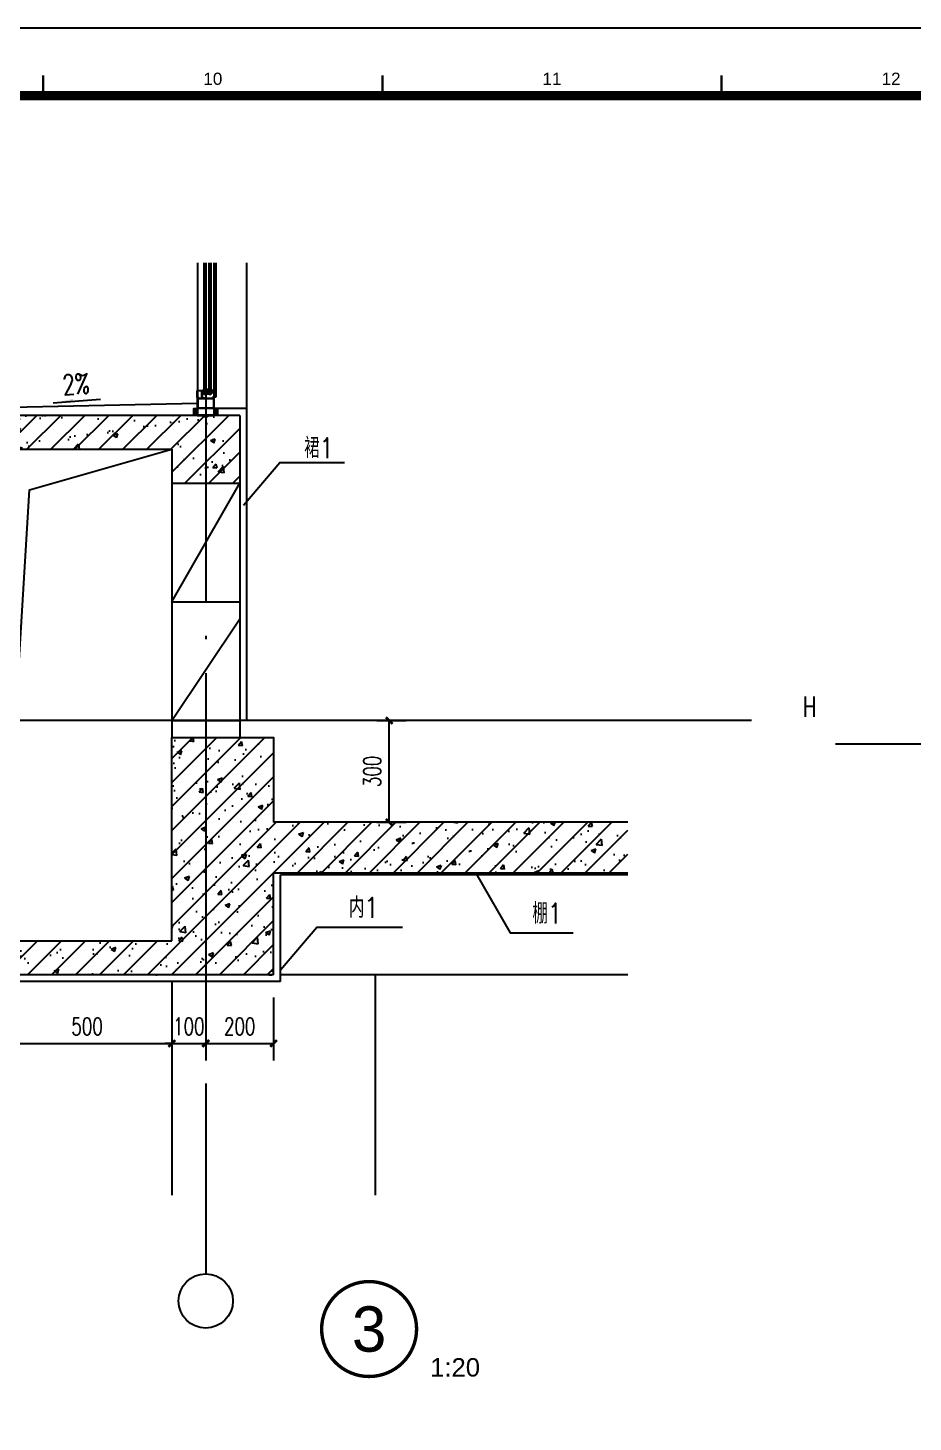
# Model space of a CAD drawing. Extents: x 447078 to 1776277, y 243534 to 519428.
# Drawn here: x 528609 to 531220, y 308708 to 312819 of the extents above; entities that cross this region are included whole.
import ezdxf
from ezdxf.enums import TextEntityAlignment as Align

# ---------------------------------------------------------------- set-up
doc = ezdxf.new("R2010")
doc.units = 0
doc.header["$LTSCALE"] = 1000
doc.header["$MEASUREMENT"] = 0
doc.linetypes.add('DOTE', pattern=[2.42, 2, -0.2, 0.02, -0.2])
doc.layers.get('Defpoints').update_dxf_attribs({"color": 2, "lineweight": 15})
for name, color, linetype in [('A-ELEV', 5, 'Continuous'), ('A-SURF', 6, 'Continuous'), ('A-WALL', 140, 'Continuous'), ('A-WALL-HATH', 8, 'Continuous'), ('AXIS_TEXT', 7, 'Continuous'), ('DIM_IDEN', 3, 'Continuous'), ('DIM_SYMB', 3, 'Continuous'), ('DOTE', 10, 'DOTE'), ('G-0-XREF', 2, 'Continuous'), ('G-GRID-DIMS', 123, 'Continuous'), ('PUB_DIM', 3, 'Continuous'), ('PUB_TEXT', 7, 'Continuous'), ('图框CCDI_B0GA1+0.00$0$G-ANNO-TEXT', 33, 'Continuous'), ('图框CCDI_B0GA1+0.00$0$G-BORD', 3, 'Continuous'), ('节点大样$0$ANNO-TEXT', 33, 'Continuous'), ('节点大样$0$ELEV-THIN', 252, 'Continuous')]:
    doc.layers.add(name, color=color, linetype=linetype)
doc.styles.add('_TCH_DIM', font='SIMPLEX', dxfattribs={"bigfont": 'GBCBIG'})
doc.styles.add('_TCH_DIM_T3', font='SIMPLEX', dxfattribs={"width": 0.705882, "bigfont": 'GBCBIG'})
doc.styles.add('C-D_T0G_01', font='')
doc.styles.add('CCDI_T_G01', font='')
doc.styles.add('COMPLEX', font='COMPLEX')
doc.styles.add('图框CCDI_B0GA1+0.00$0$CCDI_T_G01', font='arial.ttf')
doc.styles.add('节点大样$0$CCDI-TOG-02', font='simplex.shx', dxfattribs={"width": 0.8, "bigfont": 'zjdz.shx'})
doc.styles.get('C-D_T0G_01').set_extended_font_data('Arial')
doc.styles.get('CCDI_T_G01').set_extended_font_data('Arial')
doc.dimstyles.new('_TCH_ARCH&&20', dxfattribs={"dimtxt": 51, "dimasz": 20, "dimexe": 50, "dimexo": 60, "dimgap": 24.5, "dimtad": 1, "dimdec": 0, "dimzin": 0, "dimdsep": 46, "dimtxsty": '_TCH_DIM_T3', "dimblk": 'ARCHTICK', "dimcen": 0.09, "dimclrt": 7, "dimazin": 2, "dimtfac": 1, "dimtdec": 0, "dimtix": 1, "dimtmove": 2, "dimatfit": 3, "dimfxl": 1, "dimtolj": 1, "dimtzin": 0, "dimarcsym": 0})
pattern_1 = [(45, (-666050.1737, -267440.3955), (0.7954951288, -0.7954951288), []), (315, (-666050.1737, -267440.3955), (-0.7954951288, -0.7954951288), [])]

# ---------------------------------------------------------------- blocks, each defined once
blk = doc.blocks.new('_AXISO')
blk.add_circle((0, 0), 0.5)
at = {"layer": 'AXIS_TEXT', "style": 'COMPLEX', "width": 1.041667}
blk.add_attdef('A', text='', height=0.56, dxfattribs=at).set_placement((-0.25, -0.28), (0.25, -0.28), align=Align.FIT)
blk = doc.blocks.new('图框CCDI_B0GA1+0.00')
at = {"layer": '图框CCDI_B0GA1+0.00$0$G-BORD'}
blk.add_lwpolyline([(0, 59400), (84100, 59400), (84100, 0), (0, 0)], close=True, dxfattribs=at)
at = {"layer": '图框CCDI_B0GA1+0.00$0$G-BORD', "const_width": 35}
for points in [[(48300, 58400), (48300, 58700)], [(53300, 58400), (53300, 58700)], [(58300, 58400), (58300, 58700)]]:
    blk.add_lwpolyline(points, dxfattribs=at)
at = {"layer": '图框CCDI_B0GA1+0.00$0$G-BORD', "const_width": 140}
blk.add_lwpolyline([(3300, 58400), (83100, 58400), (83100, 1000), (3300, 1000)], close=True, dxfattribs=at)
at = {"layer": '图框CCDI_B0GA1+0.00$0$G-ANNO-TEXT', "style": '图框CCDI_B0GA1+0.00$0$CCDI_T_G01'}
for s, p in [('10', (50800, 58650)), ('11', (55800, 58650)), ('12', (60800, 58650))]:
    blk.add_text(s, height=180, dxfattribs=at).set_placement(p, align=Align.MIDDLE_CENTER)
blk = doc.blocks.new('_ArchTick')
at = {"color": 0, "linetype": 'ByBlock', "const_width": 0.4}
blk.add_lwpolyline([(-0.5, -0.5), (0.5, 0.5)], dxfattribs=at)
blk = doc.blocks.new('*D5023')
at = {"layer": 'Defpoints', "color": 0}
for p in [(529578, 310776.6), (529675, 310776.6), (529578, 310476.6)]:
    blk.add_point(p, dxfattribs=at)
at = {"layer": 'PUB_DIM', "color": 0, "lineweight": -2}
for p, q in [((529638, 310776.6), (529725, 310776.6)), ((529675, 310476.6), (529675, 310776.6)), ((529638, 310476.6), (529725, 310476.6))]:
    blk.add_line(p, q, dxfattribs=at)
at = {"layer": 'PUB_DIM', "color": 0, "lineweight": -2, "xscale": 20, "yscale": 20, "zscale": 20}
for p, rotation in [((529675, 310776.6), 90), ((529675, 310476.6), 270)]:
    blk.add_blockref('_ArchTick', p, dxfattribs=dict(at, rotation=rotation))
at = {"layer": 'PUB_DIM', "color": 7, "insert": (529625, 310626.6), "char_height": 51, "attachment_point": 5, "rotation": 90, "style": '_TCH_DIM_T3'}
blk.add_mtext('\\A1;300', dxfattribs=at)
blk = doc.blocks.new('*D5025')
at = {"layer": 'Defpoints', "color": 0}
for p in [(528533.9, 310020), (529033.9, 310020), (529033.9, 309824.5)]:
    blk.add_point(p, dxfattribs=at)
at = {"layer": 'PUB_DIM', "color": 0, "lineweight": -2}
for p, q in [((528533.9, 309960), (528533.9, 309774.5)), ((529033.9, 309960), (529033.9, 309774.5)), ((528533.9, 309824.5), (529033.9, 309824.5))]:
    blk.add_line(p, q, dxfattribs=at)
at = {"layer": 'PUB_DIM', "color": 0, "lineweight": -2, "xscale": 20, "yscale": 20, "zscale": 20, "rotation": 180}
blk.add_blockref('_ArchTick', (528533.9, 309824.5), dxfattribs=at)
at = {"layer": 'PUB_DIM', "color": 0, "lineweight": -2, "xscale": 20, "yscale": 20, "zscale": 20}
blk.add_blockref('_ArchTick', (529033.9, 309824.5), dxfattribs=at)
at = {"layer": 'PUB_DIM', "color": 7, "insert": (528783.9, 309874.5), "char_height": 51, "attachment_point": 5, "style": '_TCH_DIM_T3'}
blk.add_mtext('\\A1;500', dxfattribs=at)
blk = doc.blocks.new('*D5026')
at = {"layer": 'Defpoints', "color": 0}
for p in [(529033.9, 310020), (529133.9, 310020), (529133.9, 309824.5)]:
    blk.add_point(p, dxfattribs=at)
at = {"layer": 'PUB_DIM', "color": 0, "lineweight": -2}
for p, q in [((529033.9, 309960), (529033.9, 309774.5)), ((529133.9, 309960), (529133.9, 309774.5)), ((529033.9, 309824.5), (529013.9, 309824.5)), ((529033.9, 309824.5), (529133.9, 309824.5)), ((529133.9, 309824.5), (529153.9, 309824.5))]:
    blk.add_line(p, q, dxfattribs=at)
at = {"layer": 'PUB_DIM', "color": 0, "lineweight": -2, "xscale": 20, "yscale": 20, "zscale": 20}
blk.add_blockref('_ArchTick', (529033.9, 309824.5), dxfattribs=at)
at = {"layer": 'PUB_DIM', "color": 0, "lineweight": -2, "xscale": 20, "yscale": 20, "zscale": 20, "rotation": 180}
blk.add_blockref('_ArchTick', (529133.9, 309824.5), dxfattribs=at)
at = {"layer": 'PUB_DIM', "color": 7, "insert": (529083.9, 309874.5), "char_height": 51, "attachment_point": 5, "style": '_TCH_DIM_T3'}
blk.add_mtext('\\A1;100', dxfattribs=at)
blk = doc.blocks.new('*D5027')
at = {"layer": 'Defpoints', "color": 0}
for p in [(529133.9, 310020), (529333.9, 310020), (529333.9, 309824.5)]:
    blk.add_point(p, dxfattribs=at)
at = {"layer": 'PUB_DIM', "color": 0, "lineweight": -2}
for p, q in [((529133.9, 309960), (529133.9, 309774.5)), ((529333.9, 309960), (529333.9, 309774.5)), ((529133.9, 309824.5), (529333.9, 309824.5))]:
    blk.add_line(p, q, dxfattribs=at)
at = {"layer": 'PUB_DIM', "color": 0, "lineweight": -2, "xscale": 20, "yscale": 20, "zscale": 20, "rotation": 180}
blk.add_blockref('_ArchTick', (529133.9, 309824.5), dxfattribs=at)
at = {"layer": 'PUB_DIM', "color": 0, "lineweight": -2, "xscale": 20, "yscale": 20, "zscale": 20}
blk.add_blockref('_ArchTick', (529333.9, 309824.5), dxfattribs=at)
at = {"layer": 'PUB_DIM', "color": 7, "insert": (529233.9, 309874.5), "char_height": 51, "attachment_point": 5, "style": '_TCH_DIM_T3'}
blk.add_mtext('\\A1;200', dxfattribs=at)

msp = doc.modelspace()

# ---------------------------------------------------------------- hatches: boundary and pattern name
at = {"layer": 'A-WALL-HATH'}
h = msp.add_hatch(dxfattribs=at)
h.set_pattern_fill('钢筋混凝土', color=256, scale=20)
h.set_pattern_definition([(45, (-764436.693, -288714.103), (-35.355339, 35.355339), []), (50, (-764436.69, -288714.1), (143.452037, -12.550427), [15, -165]), (355, (-764436.7, -288714.1), (-27.750267, 150.438427), [12, -132]), (100.4514, (-764424.74, -288715.15), (115.701876, 137.887908), [12.748038, -140.228422]), (46.1842, (-764436.7, -288674.1), (213.44821, -33.103803), [22.5, -247.5]), (96.6356, (-764418.9, -288676.86), (186.93254, 194.823574), [19.122058, -210.3426]), (351.1842, (-764436.7, -288674.1), (186.93239, 194.82372), [18, -198]), (21, (-764416.69, -288684.1), (119.38141, -80.523778), [15, -165]), (326, (-764416.7, -288684.1), (48.663066, 145.030009), [12, -132]), (71.4514, (-764406.74, -288690.81), (168.044526, 64.5061), [12.748038, -140.228422]), (37.5, (-764436.693, -288714.103), (2.431971, 66.5787708), [0, -130.4, 0, -134, 0, -132.5]), (7.5, (-764436.69, -288714.1), (52.6139075, 78.8823424), [0, -76.4, 0, -127.4, 0, -50.5]), (327.5, (-764481.293, -288714.103), (106.7644872, -4.5109743), [0, -50, 0, -156, 0, -207]), (317.5, (-764501.29, -288714.1), (116.637234, 20.0209965), [0, -65, 0, -103.6, 0, -147])])
h.paths.add_polyline_path([(529033.9, 311576.6), (528433.9, 311576.6), (528433.9, 311676.6), (529233.9, 311676.6), (529233.9, 311476.6), (529033.9, 311476.6)])
h = msp.add_hatch(dxfattribs=at)
h.set_pattern_fill('钢筋混凝土', color=256, scale=20)
h.set_pattern_definition([(45, (-309542.965, 202033.787), (-35.355339, 35.355339), []), (50, (-309542.97, 202033.79), (143.452037, -12.550427), [15, -165]), (355, (-309542.97, 202033.79), (-27.750267, 150.438427), [12, -132]), (100.4514, (-309531.01, 202032.74), (115.701876, 137.887908), [12.748038, -140.228422]), (46.1842, (-309542.97, 202073.79), (213.44821, -33.103803), [22.5, -247.5]), (96.6356, (-309525.18, 202071.03), (186.93254, 194.823574), [19.12206, -210.3426]), (351.1842, (-309542.97, 202073.79), (186.93239, 194.82372), [18, -198]), (21, (-309522.97, 202063.79), (119.38141, -80.523778), [15, -165]), (326, (-309522.97, 202063.79), (48.663066, 145.03001), [12, -132]), (71.4514, (-309513.02, 202057.08), (168.044526, 64.5061), [12.748038, -140.228422]), (37.5, (-309542.965, 202033.787), (2.431971, 66.5787708), [0, -130.4, 0, -134, 0, -132.5]), (7.5, (-309542.965, 202033.79), (52.6139075, 78.8823424), [0, -76.4, 0, -127.4, 0, -50.5]), (327.5, (-309587.565, 202033.787), (106.7644872, -4.5109743), [0, -50, 0, -156, 0, -207]), (317.5, (-309607.565, 202033.79), (116.637234, 20.020996), [0, -65, 0, -103.6, 0, -147])])
h.paths.add_polyline_path([(529133.9, 310726.6), (529033.9, 310726.6), (529033.9, 310476.6), (529033.9, 310126.6), (528433.9, 310126.6), (528433.9, 310026.6), (529033.9, 310026.6), (529133.9, 310026.6)])
h.paths.add_polyline_path([(530378.5, 310326.6), (530378.5, 310476.6), (529333.9, 310476.6), (529333.9, 310726.6), (529133.9, 310726.6), (529133.9, 310026.6), (529333.9, 310026.6), (529333.9, 310326.6)])
at = {"layer": 'DIM_SYMB'}
msp.add_hatch(color=256, dxfattribs=at).paths.add_polyline_path([(528684.2, 311713), (528744, 311717.5), (528743.4, 311725.5)])
at = {"layer": '节点大样$0$ELEV-THIN'}
h = msp.add_hatch(dxfattribs=at)
h.set_pattern_fill('ANSI37', color=256, scale=9, angle=90, style=0)
h.set_pattern_definition([(135, (-785291.6794, -273684.382), (-0.7954951288, -0.7954951288), []), (225, (-785291.6794, -273684.382), (0.7954951288, -0.7954951288), [])])
edge = h.paths.add_edge_path()
edge.add_line((529123.9, 311749.1), (529123.9, 311747.4))
edge.add_ellipse((529123.4, 311747.4), major_axis=(0.354, -0.354), ratio=1, start_angle=31.2458, end_angle=45, ccw=False)
edge.add_line((529123.9, 311747.3), (529123.9, 311747.3))
edge.add_ellipse((529124.4, 311747.2), major_axis=(-0.354, -0.354), ratio=1, start_angle=225, end_angle=301.2458, ccw=False)
edge.add_line((529124.4, 311747.7), (529127.9, 311747.7))
edge.add_ellipse((529127.9, 311747.2), major_axis=(-0.354, -0.354), ratio=1, start_angle=135, end_angle=225, ccw=False)
edge.add_line((529128.4, 311747.2), (529128.4, 311749.1))
edge.add_line((529128.4, 311749.1), (529123.9, 311749.1))
edge = h.paths.add_edge_path()
edge.add_ellipse((529123.4, 311749.2), major_axis=(-0.354, -0.354), ratio=1, start_angle=135, end_angle=225, ccw=False)
edge.add_line((529123.9, 311749.2), (529123.9, 311749.1))
edge.add_line((529123.9, 311749.1), (529128.4, 311749.1))
edge.add_line((529128.4, 311749.1), (529128.4, 311753))
edge.add_ellipse((529122.1, 311756.9), major_axis=(-5.2, -5.2), ratio=1, start_angle=54.922, end_angle=103.4434, ccw=False)
h = msp.add_hatch(dxfattribs=at)
h.set_pattern_fill('HEX', color=256, scale=3, angle=-180, style=0)
h.set_pattern_definition([(180, (-785291.67936, -273684.38204), (-2e-16, -0.649519053), [0.375, -0.75]), (300, (-785291.67936, -273684.38204), (0.56250000014, 0.3247595265), [0.375, -0.75]), (240, (-785292.05436, -273684.38204), (0.56250000014, -0.3247595265), [0.375, -0.75])])
edge = h.paths.add_edge_path()
edge.add_line((529123.9, 311747.2), (529123.9, 311743.2))
edge.add_ellipse((529124.4, 311743.2), major_axis=(-0.354, -0.354), ratio=1, start_angle=315, end_angle=405)
edge.add_line((529124.4, 311742.7), (529127.9, 311742.7))
edge.add_ellipse((529127.9, 311743.2), major_axis=(0.354, -0.354), ratio=1, start_angle=-45, end_angle=45)
edge.add_line((529128.4, 311743.2), (529128.4, 311747.2))
edge.add_ellipse((529127.9, 311747.2), major_axis=(-0.354, -0.354), ratio=1, start_angle=135, end_angle=225)
edge.add_line((529127.9, 311747.7), (529124.4, 311747.7))
edge.add_ellipse((529124.4, 311747.2), major_axis=(0.354, -0.354), ratio=1, start_angle=135, end_angle=225)
h = msp.add_hatch(dxfattribs=at)
h.set_pattern_fill('ANSI37', color=256, scale=9, angle=90, style=0)
h.set_pattern_definition([(45, (-744108.0382, -273687.382), (0.7954951288, -0.7954951288), []), (315, (-744108.0382, -273687.382), (-0.7954951288, -0.7954951288), [])])
h.paths.add_polyline_path([(529134.4, 311745.3), (529134.4, 311738.7), (529143.4, 311738.7), (529143.4, 311745.3)])
h = msp.add_hatch(dxfattribs=at)
h.set_pattern_fill('HEX', color=256, scale=3, angle=-180, style=0)
h.set_pattern_definition([(360, (-744108.0382, -273687.38204), (-1e-17, -0.649519053), [0.375, -0.75]), (240, (-744108.0382, -273687.38204), (-0.56250000014, 0.3247595265), [0.375, -0.75]), (300, (-744107.6632, -273687.38204), (-0.56250000014, -0.3247595265), [0.375, -0.75])])
edge = h.paths.add_edge_path()
edge.add_ellipse((529142.9, 311752), major_axis=(-0.0707, -0.0707), ratio=1, start_angle=135, end_angle=225)
edge.add_line((529142.9, 311752.1), (529134.9, 311752.1))
edge.add_ellipse((529134.9, 311752), major_axis=(-0.0707, -0.0707), ratio=1, start_angle=225, end_angle=315)
edge.add_line((529134.8, 311752), (529134.8, 311745.8))
edge.add_ellipse((529134.9, 311745.8), major_axis=(-0.0707, -0.0707), ratio=1, start_angle=315, end_angle=405)
edge.add_line((529134.9, 311745.7), (529142.9, 311745.7))
edge.add_ellipse((529142.9, 311745.8), major_axis=(0.0707, -0.0707), ratio=1, start_angle=-45, end_angle=45)
edge.add_line((529143, 311745.8), (529143, 311752))
h = msp.add_hatch(dxfattribs=at)
h.set_pattern_fill('HEX', color=256, scale=3, angle=-180, style=0)
h.set_pattern_definition([(6e-14, (-750134.58754, -324682.05056), (2e-16, -0.649519053), [0.375, -0.75]), (240, (-750134.58754, -324682.05056), (-0.56250000014, 0.3247595265), [0.375, -0.75]), (300, (-750134.21254, -324682.05056), (-0.56250000014, -0.3247595265), [0.375, -0.75])])
edge = h.paths.add_edge_path()
edge.add_ellipse((529149.9, 311743.2), major_axis=(-0.354, -0.354), ratio=1, start_angle=315, end_angle=405, ccw=False)
edge.add_line((529149.4, 311743.2), (529149.4, 311747.2))
edge.add_ellipse((529149.9, 311747.2), major_axis=(-0.354, -0.354), ratio=1, start_angle=225, end_angle=315, ccw=False)
edge.add_line((529149.9, 311747.7), (529155.4, 311747.7))
edge.add_line((529155.4, 311747.7), (529155.4, 311747.4))
edge.add_ellipse((529155.9, 311747.4), major_axis=(0.354, -0.354), ratio=1, start_angle=225, end_angle=405)
edge.add_line((529156.4, 311747.4), (529156.4, 311747.7))
edge.add_line((529156.4, 311747.7), (529156.5, 311747.7))
edge.add_ellipse((529156.5, 311747.2), major_axis=(-0.354, -0.354), ratio=1, start_angle=135, end_angle=225, ccw=False)
edge.add_line((529157, 311747.2), (529157, 311743.4))
edge.add_line((529157, 311743.4), (529156.4, 311743.4))
edge.add_line((529156.4, 311743.4), (529156.4, 311744))
edge.add_ellipse((529155.9, 311744), major_axis=(-0.354, -0.354), ratio=1, start_angle=135, end_angle=315)
edge.add_line((529155.4, 311744), (529155.4, 311742.7))
edge.add_line((529155.4, 311742.7), (529149.9, 311742.7))
h = msp.add_hatch(dxfattribs=at)
h.set_pattern_fill('ANSI37', color=256, scale=9, angle=90, style=0)
h.set_pattern_definition(pattern_1)
h.paths.add_polyline_path([(529108.9, 311676.6), (529098.9, 311676.6), (529098.9, 311696.6), (529108.9, 311696.6)])
h = msp.add_hatch(dxfattribs=at)
h.set_pattern_fill('ANSI37', color=256, scale=9, angle=90, style=0)
h.set_pattern_definition(pattern_1)
h.paths.add_polyline_path([(529158.9, 311676.6), (529158.9, 311696.6), (529168.9, 311696.6), (529168.9, 311676.6)])

# ---------------------------------------------------------------- linework, layer by layer
at = {"layer": 'A-ELEV'}
for p, q in [((530378.5, 310026.6), (529353.9, 310026.6)), ((529633.9, 310026.6), (529633.9, 309376.9)), ((529033.9, 310006.6), (529033.9, 309376.9))]:
    msp.add_line(p, q, dxfattribs=at)
at = {"layer": 'A-SURF'}
for p, q in [((529108.9, 311711.2), (528413.9, 311696.6)), ((529253.9, 311696.6), (529158.9, 311696.6)), ((529253.9, 311696.6), (529253.9, 310776.6)), ((530378.5, 310776.6), (529253.9, 310776.6)), ((529353.9, 310006.6), (529353.9, 310321.6)), ((530378.5, 310321.6), (529353.9, 310321.6)), ((529353.9, 310006.6), (528453.9, 310006.6))]:
    msp.add_line(p, q, dxfattribs=at)
at = {"layer": 'A-WALL'}
for p, q in [((529233.9, 311676.6), (528433.9, 311676.6)), ((529233.9, 311676.6), (529033.9, 311676.6)), ((529233.9, 311676.6), (529233.9, 310726.6)), ((528433.9, 311576.6), (529033.9, 311576.6)), ((529033.9, 311576.6), (529033.9, 310726.6)), ((529033.9, 311476.6), (529233.9, 311476.6)), ((529033.9, 310126.6), (529033.9, 310476.6)), ((530378.5, 310476.6), (529333.9, 310476.6)), ((529333.9, 310026.6), (529333.9, 310326.6)), ((530378.5, 310326.6), (529333.9, 310326.6)), ((528433.9, 310126.6), (529033.9, 310126.6)), ((529033.9, 310026.6), (528433.9, 310026.6)), ((529333.9, 310026.6), (529033.9, 310026.6))]:
    msp.add_line(p, q, dxfattribs=at)
msp.add_lwpolyline([(529033.9, 310476.6), (529033.9, 310726.6), (529333.9, 310726.6), (529333.9, 310476.6)], dxfattribs=at)
at = {"layer": 'A-WALL-HATH'}
for p, q in [((529033.9, 311126.6), (529233.9, 311476.6)), ((529033.9, 311126.6), (529233.9, 311126.6)), ((529033.9, 310776.6), (529233.9, 311076.6)), ((529033.9, 310776.6), (529233.9, 310776.6))]:
    msp.add_line(p, q, dxfattribs=at)
msp.add_lwpolyline([(528533.9, 310126.6), (528614, 311457.2), (529033.9, 311576.6)], dxfattribs=at)
at = {"layer": 'DIM_IDEN', "const_width": 10}
msp.add_lwpolyline([(529755.6, 308982.2, 1), (529475.6, 308982.2, 1)], format="xyb", close=True, dxfattribs=at)
at = {"layer": 'DIM_SYMB'}
msp.add_lwpolyline([(528823.1, 311723.5), (528684.2, 311713)], dxfattribs=at)
at = {"layer": 'DOTE', "color": 1, "ltscale": 0.5}
for p, q in [((529133.9, 312126.6), (529133.9, 309376.9)), ((530743, 310776.6), (527672.4, 310776.6))]:
    msp.add_line(p, q, dxfattribs=at)
at = {"layer": 'DOTE', "color": 1}
msp.add_line((533780, 310706.9), (530991.1, 310706.9), dxfattribs=at)
at = {"layer": 'G-0-XREF', "ltscale": 5}
msp.add_line((529253.9, 312126.6), (529253.9, 311696.6), dxfattribs=at)
at = {"layer": 'G-GRID-DIMS'}
msp.add_line((529133.9, 309385.7), (529133.9, 309145), dxfattribs=at)
at = {"layer": '节点大样$0$ANNO-TEXT'}
for points in [[(529244.9, 311411.6), (529352.1, 311537.4), (529543, 311537.4)], [(529930.3, 310326.6), (530031.7, 310150.4), (530217, 310150.4)], [(529353.9, 310041.6), (529461.1, 310167.4), (529714.4, 310167.4)]]:
    msp.add_lwpolyline(points, dxfattribs=at)
at = {"layer": '节点大样$0$ELEV-THIN'}
for p, q in [((529109.4, 312126.6), (529109.4, 311749.7)), ((529128.4, 312126.6), (529128.4, 311738.7)), ((529129.4, 312126.6), (529129.4, 311737.7)), ((529133.4, 311737.7), (529133.4, 312126.6)), ((529134.4, 311738.7), (529134.4, 312126.6)), ((529143.4, 312126.6), (529143.4, 311738.7)), ((529144.4, 311737.7), (529144.4, 312126.6)), ((529148.4, 312126.6), (529148.4, 311737.7)), ((529149.4, 311738.7), (529149.4, 312126.6)), ((529158.9, 311730.6), (529158.9, 312126.6)), ((529163.9, 312126.6), (529163.9, 311730.6)), ((529129.4, 311737.7), (529128.4, 311738.7)), ((529133.4, 311737.7), (529129.4, 311737.7)), ((529143.4, 311738.7), (529134.4, 311738.7)), ((529144.4, 311737.7), (529143.4, 311738.7)), ((529148.4, 311737.7), (529144.4, 311737.7)), ((529149.4, 311738.7), (529148.4, 311737.7)), ((529155.4, 311749.1), (529155.4, 311747.7)), ((529155.4, 311744.3), (529155.4, 311742.9)), ((529158.4, 311749.6), (529155.9, 311749.6)), ((529155.9, 311742.4), (529157.3, 311742.4)), ((529156.4, 311747.7), (529156.4, 311748.4)), ((529156.4, 311748.4), (529157.6, 311748.4)), ((529156.4, 311743.6), (529156.4, 311744.3)), ((529157.6, 311743.6), (529156.4, 311743.6)), ((529157.5, 311742.2), (529157.5, 311730.6)), ((529157.6, 311748.4), (529157.6, 311743.6)), ((529158.9, 311701.6), (529158.9, 311749.1)), ((529158.9, 311676.6), (529158.9, 311749.1)), ((529110.7, 311730.1), (529108.9, 311730.1)), ((529108.9, 311730.1), (529108.9, 311701.6)), ((529108.9, 311719.1), (529108.9, 311676.6)), ((529110.3, 311678), (529110.3, 311697.6)), ((529110.3, 311697.6), (529157.5, 311697.6)), ((529111.5, 311729.3), (529110.7, 311730.1)), ((529111, 311727.3), (529111.6, 311728.3)), ((529156.6, 311726.6), (529111.4, 311726.6)), ((529154.5, 311729.1), (529156.8, 311728.2)), ((529157, 311730.1), (529154.6, 311730.1)), ((529157.1, 311727.7), (529157.1, 311727.1)), ((529157.5, 311697.6), (529157.5, 311678)), ((529163.9, 311730.6), (529158.9, 311730.6)), ((529108.9, 311676.6), (529158.9, 311676.6)), ((529110.3, 311678), (529157.5, 311678))]:
    msp.add_line(p, q, dxfattribs=at)
for points in [[(529123.9, 311748.4, -0.414214), (529123.7, 311748.2), (529123.6, 311748.2, 0.556743), (529123.4, 311747.9), (529123.9, 311746.9, -0.556743), (529123.7, 311746.7), (529123.6, 311746.7, 0.556743), (529123.4, 311746.4), (529123.9, 311745.4, -0.556743), (529123.7, 311745.2), (529123.6, 311745.2, 0.556743), (529123.4, 311744.9), (529123.9, 311743.9, -0.556743), (529123.7, 311743.7), (529123.6, 311743.7, 0.556743), (529123.4, 311743.4), (529123.9, 311742.4, -0.556743), (529123.7, 311742.2), (529123.6, 311742.2, 0.556743), (529123.4, 311741.9), (529123.9, 311740.9, -0.556743), (529123.7, 311740.7), (529123.6, 311740.7, 0.414214), (529123.4, 311740.5), (529123.4, 311729.5, 0.388879), (529123.9, 311729), (529140.6, 311727.5, 0.169586), (529140.9, 311727.6, -1.408437), (529141.2, 311726.4), (529123.7, 311728, -0.388879), (529122.4, 311729.4), (529122.4, 311748.1, 0.414214), (529121.9, 311748.6), (529110.5, 311748.6, 0.414214), (529110, 311748.1), (529110, 311731.2, 0.414214), (529110.5, 311730.7), (529110.8, 311730.7, -0.198912), (529111.1, 311730.6), (529112.7, 311729, -0.339454), (529112.9, 311727.8), (529112.4, 311726.9, -0.267949), (529111.9, 311726.6, -0.57735), (529111.5, 311727.4), (529111.8, 311727.9, 0.339454), (529111.7, 311728.5), (529110.9, 311729.4, 0.244698), (529110.4, 311729.5), (529109.5, 311729.3, -0.466308), (529108.9, 311729.8), (529108.9, 311749.2, -0.414214), (529109.4, 311749.7), (529123.4, 311749.7, -0.414214), (529123.9, 311749.2)], [(529124.4, 311742.7), (529127.9, 311742.7, 0.414214), (529128.4, 311743.2), (529128.4, 311747.2, 0.414214), (529127.9, 311747.7), (529124.4, 311747.7, 0.414214), (529123.9, 311747.2), (529123.9, 311743.2, 0.414214)], [(529134.9, 311752.5, 0.414214), (529134.4, 311752), (529134.4, 311745.8, 0.414214), (529134.9, 311745.3), (529142.9, 311745.3, 0.414214), (529143.4, 311745.8), (529143.4, 311752, 0.414214), (529142.9, 311752.5)], [(529134.9, 311752.1, 0.414214), (529134.8, 311752), (529134.8, 311745.8, 0.414214), (529134.9, 311745.7), (529142.9, 311745.7, 0.414214), (529143, 311745.8), (529143, 311752, 0.414214), (529142.9, 311752.1)], [(529156.5, 311742.7), (529149.9, 311742.7, -0.414214), (529149.4, 311743.2), (529149.4, 311747.2, -0.414214), (529149.9, 311747.7), (529156.5, 311747.7, -0.414214), (529157, 311747.2), (529157, 311743.2, -0.414214)], [(529110.3, 311699), (529157.5, 311699), (529157.5, 311724.7, 0.414214), (529157, 311725.2), (529110.8, 311725.2, 0.414214), (529110.3, 311724.7)]]:
    msp.add_lwpolyline(points, format="xyb", close=True, dxfattribs=at)
for points in [[(529134.4, 311738.7), (529133.4, 311737.7)], [(529108.9, 311676.6), (529098.9, 311676.6), (529098.9, 311696.6), (529108.9, 311696.6)], [(529168.9, 311696.6), (529158.9, 311696.6)], [(529168.9, 311696.6), (529168.9, 311676.6)], [(529168.9, 311676.6), (529157.5, 311676.6)]]:
    msp.add_lwpolyline(points, dxfattribs=at)
for centre, radius, start, end in [((529122.1, 311756.9), 7.35, 279.922, 328.4434), ((528884.6, 311262), 557.9, 60.8444, 61.6608), ((529155.9, 311749.1), 0.5, 90, 180), ((529155.9, 311747.7), 0.5, 180, 0), ((529155.9, 311744.3), 0.5, 0, 180), ((529155.9, 311742.9), 0.5, 180, 270), ((529157.3, 311742.2), 0.2, 0, 90), ((529158.4, 311749.1), 0.5, 0, 90), ((529111.4, 311727.1), 0.5, 150, 270), ((529110.9, 311728.7), 0.8, 330, 45), ((529154.6, 311729.6), 0.49, 90, 248.1986), ((529156.6, 311727.1), 0.5, 270, 0), ((529156.6, 311727.7), 0.5, 360, 68.1986), ((529157, 311730.6), 0.5, 270, 0)]:
    msp.add_arc(centre, radius, start, end, dxfattribs=at)

# ---------------------------------------------------------------- block references
at = {"layer": 'G-0-XREF', "xscale": 0.2, "yscale": 0.2, "zscale": 0.2}
msp.add_blockref('图框CCDI_B0GA1+0.00', (518994.8, 300939.2), dxfattribs=at)
at = {"layer": 'G-GRID-DIMS', "xscale": 160, "yscale": 160, "zscale": 160}
msp.add_blockref('_AXISO', (529133.9, 309065), dxfattribs=at)

# ---------------------------------------------------------------- texts
at = {"layer": 'PUB_TEXT', "style": '_TCH_DIM', "width": 0.705882}
msp.add_text('2%', height=59.5, rotation=4.3215, dxfattribs=at).set_placement((528714.2, 311736.3))
msp.add_text('H', height=59.5, dxfattribs=at).set_placement((530894.4, 310787.9))
at = {"layer": 'PUB_TEXT', "style": 'C-D_T0G_01', "width": 0.978638}
msp.add_text('3', height=133.7, dxfattribs=at).set_placement((529564.8, 308915.4), (529666.5, 308915.4), align=Align.FIT)
at = {"layer": 'PUB_TEXT', "style": 'CCDI_T_G01'}
msp.add_text('1:20', height=54.12, dxfattribs=at).set_placement((529795.6, 308842.2))
at = {"layer": '节点大样$0$ANNO-TEXT', "style": '节点大样$0$CCDI-TOG-02', "width": 0.8}
for s, p in [('裙1', (529424.1, 311550.4, 0)), ('内1', (529556, 310195, 0)), ('棚1', (530097.2, 310178, 0))]:
    msp.add_text(s, height=60, dxfattribs=at).set_placement(p)

# ---------------------------------------------------------------- dimensions: what is measured, and where the dimension line sits
at = {"layer": 'PUB_DIM'}
for p1, p2, distance, text, picture, middle in [((529578, 310476.6), (529578, 310776.6), -97, '300', '*D5023', (529625, 310626.6)), ((528533.9, 310020), (529033.9, 310020), -195.4, '500', '*D5025', (528783.9, 309874.5)), ((529033.9, 310020), (529133.9, 310020), -195.4, '100', '*D5026', (529083.9, 309874.5)), ((529133.9, 310020), (529333.9, 310020), -195.4, '200', '*D5027', (529233.9, 309874.5))]:
    dim = msp.add_aligned_dim(p1=p1, p2=p2, distance=distance, text=text, dimstyle='_TCH_ARCH&&20', dxfattribs=at)
    dim.commit()
    dim.dimension.update_dxf_attribs({"geometry": picture, "text_midpoint": middle})

doc.saveas('drawing.dxf')
